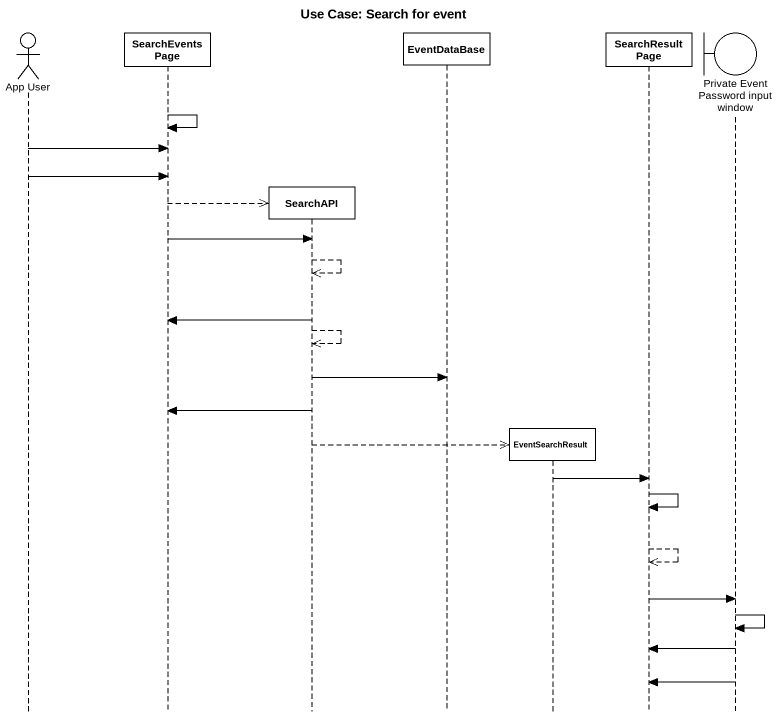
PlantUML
@startuml
title Use Case: Search for event
hide footbox
actor "App User" as App_User
participant "SearchEvents Page" as SearchEvents_Page
participant SearchAPI
participant EventDataBase
participant EventSearchResult
participant "SearchResult Page" as SearchResult_Page
boundary "Private Event Password input window" as Private_Event_Password

SearchEvents_Page -> SearchEvents_Page
App_User -> SearchEvents_Page
App_User -> SearchEvents_Page
SearchEvents_Page -->> SearchAPI **
SearchEvents_Page -> SearchAPI
SearchAPI -->> SearchAPI
SearchAPI -> SearchEvents_Page
SearchAPI -->> SearchAPI
SearchAPI -> EventDataBase
SearchAPI -> SearchEvents_Page
SearchAPI -->> EventSearchResult **
EventSearchResult -> SearchResult_Page
SearchResult_Page -> SearchResult_Page
SearchResult_Page -->> SearchResult_Page
SearchResult_Page -> Private_Event_Password
Private_Event_Password -> Private_Event_Password
Private_Event_Password -> SearchResult_Page
Private_Event_Password -> SearchResult_Page
@enduml
